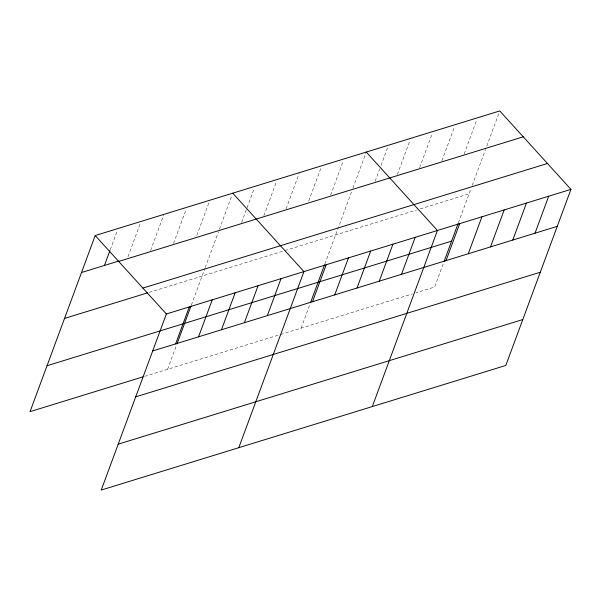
<?xml version="1.0" encoding="UTF-8"?>
<svg xmlns="http://www.w3.org/2000/svg" width="601" height="601" viewBox="0 0 601 601"><rect width="100%" height="100%" fill="white"/><g stroke="black" fill="none" stroke-linecap="round" stroke-linejoin="round"><path stroke-width="0.45" stroke-dasharray="3 2.25" d="M110.299 249.618L117.465 230.243M128.013 256.642L140.717 222.302M150.611 250.459L163.637 215.241M173.539 243.397L186.242 209.065M196.79 235.457L209.171 202.004M167.604 369.269L176.724 344.621M191.388 304.97L204.911 268.414M205.226 267.565L218.433 231.858M219.388 229.281L232.091 194.942M241.64 222.423L254.343 188.083M263.892 215.571L276.595 181.232M286.144 208.72L299.17 173.501M308.726 200.982L321.099 167.529M330.648 195.009L343.351 160.67M301.116 328.154L310.236 303.497M324.901 263.854L351.946 190.735M352.9 188.158L365.926 152.939M375.152 181.307L379.712 168.979M381.011 165.455L388.178 146.088M397.404 174.448L410.107 140.116M419.656 167.596L432.359 133.257M441.908 160.745L454.611 126.405M464.16 153.894L476.863 119.554M443.117 264.079L434.628 287.03L415.937 292.785M458.413 222.731L470.989 188.722M472.251 185.326L485.458 149.619M486.735 146.156L499.115 112.703M149.176 292.364L283.972 250.842M284.859 250.572L416.591 209.997M420.152 208.9L469.103 193.822M144.683 376.331L278.864 335.005M280.644 334.457L412.376 293.881"/><path stroke-width="0.9" d="M570.95 189.36L166.372 313.97L101.238 490.063L505.809 365.453L570.95 189.36L499.762 110.937L95.191 235.547L30.05 411.64L142.918 376.88M104.439 265.462L109.975 250.497M175.62 343.885L189.3 306.908M177.04 343.764L191.065 305.849M198.548 336.823L212.228 299.846M221.476 329.761L235.156 292.785M244.397 322.707L258.077 285.723M267.325 315.645L281.005 278.661M238.792 447.692L303.933 271.599L232.745 193.176M310.552 302.649L324.578 264.725M312.505 301.732L326.185 264.748M334.757 294.873L348.437 257.897M357.009 288.022L370.682 251.045M379.261 281.17L392.934 244.186M401.513 274.311L415.186 237.335M372.304 406.577L437.438 230.483L366.257 152.061M444.056 261.525L458.09 223.61M446.01 260.609L459.69 223.632M468.262 253.757L481.942 216.773M490.514 246.898L504.194 209.922M512.766 240.047L526.446 203.07M535.018 233.196L548.698 196.211M81.511 272.523L118.547 261.119M118.682 261.427L523.253 136.818M142.88 288.089L547.458 163.48M64.525 318.432L147.41 292.905M47.028 365.731L451.606 241.121M152.699 350.946L557.27 226.344M135.713 396.855L540.291 272.245M118.217 444.154L522.795 319.544M95.191 235.547L166.372 313.97"/></g></svg>
